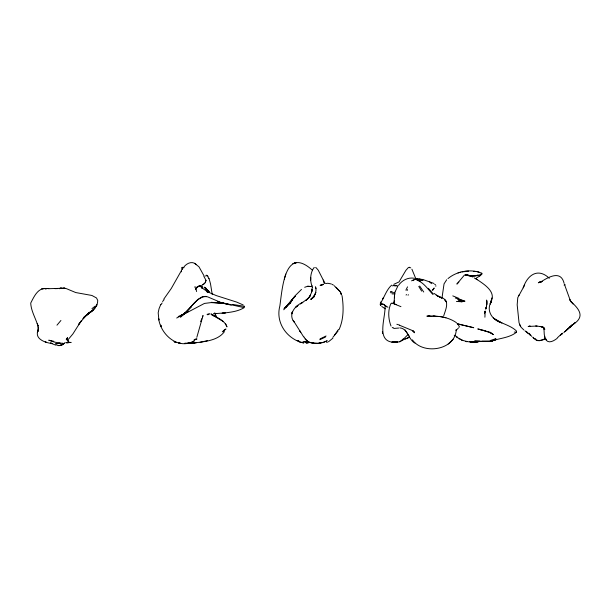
<?xml version="1.0" encoding="UTF-8"?>
<svg xmlns="http://www.w3.org/2000/svg" width="611" height="611" viewBox="0 0 611 611"><rect width="100%" height="100%" fill="white"/><g stroke="black" fill="none" stroke-linecap="round" stroke-linejoin="round"><path stroke-width="0.92" d="M394.355 297.778L394.507 294.976M486.593 300.047L486.738 304.805L487.112 300.925M399.739 341.633L401.962 340.526L403.352 338.952L399.945 341.793L394.92 342.305L397.501 342.168C374.421 344.375 385.549 319.125 385.014 306.806M313.985 267.633C310.335 272.605 309.785 280.098 311.877 285.826M310.694 280.052L310.793 277.692M394.698 294.578L395.103 291.523M181.963 267.633L182.406 269.237L181.963 267.633L183.85 267.633M312.206 287.544L311.717 291.951L312.145 289.286L311.526 292.501L309.563 296.793L310.564 295.105L307.791 298.84L309.189 297.252L305.66 300.643L307.493 298.97M394.385 297.87L394.118 302.407L393.339 303.583M409.515 267.633L410.722 267.771M314.932 267.771L315.116 267.557M441.982 298.031L444.052 283.84L446.717 279.716M443.678 315.925C446.022 308.418 450.689 299.505 439.355 296.839L441.86 298.107L436.246 295.205L438.316 296.396L434.1 293.417M394.668 293.318L394.492 296.243M486.532 306.653L486.761 302.628M394.431 300.421L393.767 303.514M491.939 297.908L490.35 303.789L491.381 300.643L490.877 301.941C496.774 291.355 483.24 283.848 476.007 278.784M381.295 304.461L382.631 304.064M490.74 302.323L490.404 303.843L490.778 302.346C486.058 311.534 492.863 320.47 501.914 322.936L493.314 318.048C500.256 323.525 509.78 324.777 516.287 330.803L516.532 332.193C509.398 338.036 499.256 338.12 490.786 341.305M312.175 269.993C284.726 245.431 282.404 288.4 279.846 306.012C276.05 320.118 283.657 334.049 296.35 340.457M484.447 313.779L485.126 310.991M485.989 308.074L485.737 309.166L486.509 306.455L485.989 308.074L486.18 307.631M207.03 275.973L207.16 275.424L206.144 275.21L205.724 276.149M341.053 293.28L341.412 294.876L340.296 291.898L336.081 287.307M208.595 292.364L209.084 291.607L207.717 292.638M182.582 267.251L183.789 267.885M203.914 276.447L206.022 280.35L205.151 282.778L202.104 285.07L203.356 284.436M285.757 274.072L284.336 279.059M380.844 305.294L380.852 304.324L382.028 303.911M202.386 317.117L203.043 315.49L196.818 337.333M395.393 291.195L397.608 286.605M380.714 304.759L381.745 303.812M205.151 282.778L206.022 280.35M201.767 318.713L200.668 321.623M195.52 289.492L197.292 287.04L195.543 288.591L197.338 287.033M408.079 295.25L408.316 294.632M484.767 312.381L485.172 311.366L484.905 317.224M490.824 302.269L490.259 303.69L490.87 302.155M198.842 286.024L199.102 285.406M224.168 331.964C217.21 341.159 203.371 341.633 192.648 343.168L196.589 342.672M160.746 304.515L159.043 308.708L158.18 312.809L158.906 320.019L158.639 318.575C160.685 334.889 178.817 350.76 194.772 340.464M380.271 303.255L380.821 301.979L380.409 303.423C384.227 297.595 386.389 289.729 391.674 285.131M407.529 286.857L405.887 290.172M407.056 290.607L407.529 289.53M305.867 342.443L307.554 340.457M524.681 284.703L523.245 287.827C527.24 275.271 537.772 267.282 549.304 278.28M458.892 327.534L459.357 326.541L457.57 323.731M523.673 286.895L517.792 297.572L517.173 304.782L519.052 322.845L521.068 327.229L523.826 329.925M339.036 329.604C343.863 319.095 343.718 306.837 342.023 295.617M433.917 288.14L432.787 290.225M207.03 275.676L208.107 276.386M406.101 295.082L406.445 294.464M390.933 303.545C387.702 310.449 388.313 319.057 391.009 326.045M338.395 329.604L334.614 334.981M481.628 273.583L481.827 273.247C471.104 268.619 457.051 271.032 448 278.578M181.429 270.566L171.279 288.476L163.801 299.1M81.347 320.63L72.9 333.919L67.852 339.968M338.02 331.04L332.85 337.31M519.251 294.815L518.678 295.663M79.797 322.799L78.468 324.701L85.479 316.04L82.981 318.743L89.977 312.221L83.806 317.407L91.749 310.953L85.273 316.024L89.175 313.107M160.937 304.706L162.152 302.964M285.902 307.692L294.876 295.999L301.49 289.415M180.482 317.323L191.663 306.669M56.968 325.182L60.924 320.477M283.741 309.777L295.151 296.304M162.572 301.536L164.099 299.627M557.27 337.906L561.784 333.652M288.629 303.904L292.318 299.382M209.542 313.855L207.755 314.833M403.588 339.013L407.858 334.683M434.284 288.148L432.16 290.233M561.845 334.225L562.762 333.148M453.202 339.288L448.199 344.039M306.027 342.084L307.028 341.098M66.209 339.326L67.538 337.646L66.706 339.265L66.866 338.532L67.294 340.419L68.401 341.32L66.767 339.181L67.691 340.816L68.89 341.518M398.662 285.2C402.168 280.166 408.102 277.173 414.281 278.249M562.219 333.583L560.47 335.279M332.896 338.181L328.413 341.832M495.857 338.41L494.536 339.884L490.893 341.244M572.079 324.937L563.869 332.59M286.208 306.676L289.805 302.682L284.046 308.67L290.645 302.384L286.696 305.874M183.583 267.473C186.202 263.44 192.053 260.561 196.123 264.372M195.856 288.583L196.635 287.758L196.078 289.492L196.635 291.554M207.167 292.257L208.893 291.455L208.397 290.653M291.653 299.925L295.136 296.297M183.437 314.642L197.804 299.489L202.707 296.457L207.427 296.755L220.021 302.117M481.827 273.247L481.835 274.072L479.414 275.867M458.869 282.076L456.86 284.084L464.398 275.095L467.018 274.675L469.164 275.424M570.995 326.221L572.461 324.762L564.931 331.62L574.951 322.784L573.385 324.204C585.33 316.582 579.121 308.937 570.888 301.551L573.019 303.995M312.748 297.801L310.671 299.321L313.137 297.381L315.444 293.578L314.237 295.961L311.366 299.107L314.451 295.533L315.803 292.341L315.62 292.929L316.04 289.767L315.421 286.994L316.154 288.583M569.628 327.465L571.056 326.137L569.551 327.534M436.04 285.963L435.521 286.032M95.011 306.256L91.956 308.647M289.102 303.125L292.554 299.94M314.275 296.404L312.664 297.878L313.81 296.954M204.051 283.985L204.502 283.58M182.238 268.176L182.704 267.771M185.82 312.336L181.475 315.994C190.158 310.373 195.046 297.374 206.083 296.419L204.845 296.419M63.544 343.596L64.613 342.954C62.566 344.833 59.221 346.735 56.571 344.948M413.204 280.655L415.381 278.929L422.178 279.395M193.588 341.434L193.962 341.137L193.481 341.45M307.379 299.085L300.345 303.911L302.804 302.346C295.296 305.355 287.896 314.146 294.006 321.928L293.211 320.363L303.728 337.005M458.25 328.298L455.951 330.375L456.295 329.642C455.256 350.317 423.224 355.167 412.394 339.869M63.605 343.886L64.178 343.451L59.557 345.543M89.244 313.153L92.971 310.128L86.571 314.955C91.642 311.595 97.89 307.211 97.729 300.413L96.507 297.962L91.917 295.472L75.733 292.554L66.324 288.613L63.529 288.14M223.229 330.986L225.948 329.008L222.274 331.849M287.315 305.133L290.118 303.094M557.033 338.448C554.032 340.732 548.892 343.97 545.898 339.846M64.178 343.451L61.696 344.925L63.154 344.085M480.849 275.355L476.351 278.058M217.707 301.75L244.117 307.639C237.641 311.763 229.56 312.297 222.114 313.26L225.467 312.847L214.247 313.695M393.171 328.168L393.637 327.863M60.329 345.467L62.933 344.245M176.694 318.026L204.456 303.423L211.116 302.598L223.382 303.377M290.813 302.521L287.98 304.324L290.889 302.476M326.793 340.755L324.097 342.252M380.966 304.018L380.263 304.698L380.63 305.531M179.749 316.62L187.524 311.373L184.53 313.58L178.206 316.59M326.243 341.434L327.297 340.808M325.266 341.335L323.043 342.542L318.468 343.321L319.759 343.306L312.458 343M181.398 315.299L188.593 311.419M322.371 342.595L323.647 342.244M411.547 280.839L415.381 278.929L421.735 279.548L419.031 278.967M198.514 286.437L197.246 287.063L200.935 285.505L199.835 285.917M209.084 313.894L207.045 314.344M326.091 335.981L320.049 338.906M325.48 337.058L319.79 339.724M494.788 339.013L490.396 340.503M380.951 303.636L380.164 304.446M402.336 340.243L408.805 337.486M405.475 338.945L408.637 337.562M309.319 342.427L305.928 342.718M307.952 342.679L308.578 342.42M478.222 274.889L474.984 276.019L468.11 275.737M321.714 284.779L323.074 284.359L320.103 285.322L322.791 284.833M393.835 284.283L399.014 281.954L405.887 270.36L408.369 267.557L409.553 267.251M199.934 285.902L201.126 285.459M191.671 342.359L192.595 342.015M546.54 339.754L545.623 338.738C541.476 340.831 536.405 341.801 533.136 337.723M59.374 288.697L62.513 288.14M322.104 284.657L323.57 284.123M304.675 287.285L307.639 286.284L311.572 286.551L307.639 286.284M474.678 341.381L489.037 341.503L495.498 339.846L492.206 340.946M61.23 345.093L61.963 344.864M307.356 342.611L306.424 342.87L306.943 342.947M457.998 272.911L460.434 272.185M58.121 343.573L59.534 343.168L55.555 343.871L62.475 343.13M326.625 342.443L327.412 342.221M492.466 340.823L495.956 339.273L491.756 340.785M543.278 339.456L545.233 338.922L539.284 340.77M207.534 340.648L200.11 342.29M481.766 341.045L490.854 341.014L493.207 340.388M192.557 343.038L191.014 343.245L196.192 342.458M193.832 342.794L195.024 342.481M529.157 326.312L530.188 326.053L528.156 326.473L537.046 326.037M397.7 341.755L394.782 342.336L392.193 342.175L397.211 341.9L391.926 342.099L397.417 341.931M309.792 342.29L307.302 342.878L310.098 342.404M490.854 341.014L494.551 340.205M194.206 339.548L196.979 338.968L194.275 339.51M474.961 341.801L468.27 341.77L461.381 340.128M395.34 342.259L396.806 342.053L394.668 342.32L396.806 342.053M46.68 288.507L45.008 288.697M325.632 283.542L327.802 283.267L331.353 283.978M398.7 328.046L394.087 328.435M193.389 342.947L195.039 342.763M306.271 342.962L306.172 342.893M462.015 271.903L466.407 271.421M396.592 285.406L393.285 285.352M391.384 303.209L391.911 303.163M67.233 342.74L70.273 342.496M66.293 342.771L71.128 342.397L65.637 342.718M62.796 288.308L65.148 288.308L63.796 288.171M465.162 271.383L468.584 271.139M48.307 288.705L61.749 288.3L60.015 288.224L60.741 288.308M60.13 288.285L62.162 288.163M191.594 343.245L184.919 343.168M243.629 307.661L244.117 307.639M213.43 313.749L216.34 313.603M456.455 322.692C449.643 317.972 441.058 316.024 432.848 316.192L440.394 316.59L445.961 317.758M465.521 275.11L467.53 275.026L472.929 277.012M48.788 288.461L45.153 288.736L46.994 288.636M306.332 342.068L304.423 342.03M319.721 343.374C314.184 343.695 306.386 343.199 304.148 337.005M54.898 288.652L57.701 288.591M398.181 285.849L394.561 285.91M44.641 288.423C37.309 288.888 33.689 297.343 30.726 303.071C31.046 310.862 35.583 318.117 37.829 325.602L37.302 323.494L37.829 325.602M564.083 285.077L565.03 284.734M478.398 341.885L475.786 341.9M476 342.244L471.257 341.885M194.512 287.04L195.703 287.033M390.398 291.554L392.147 291.554M390.307 292.7L394.431 292.7M392.025 293.906L394.347 293.906M399.793 327.886C407.774 328.374 408.347 339.525 414.907 343.069M431.465 316.047L435.063 316.093M305.714 341.641L303.003 341.572M392.239 327.58L392.827 327.595M469.553 341.885L477.687 342.114M392.453 285.841L393.117 285.849M480.162 341.007L474.778 340.732M211.345 302.3L227.964 303.866M244.026 306.302L244.515 306.325L232.409 304.4M514.286 332.063L516.532 332.193M44.71 288.491L41.785 288.797L45.252 288.537M481.835 274.072L480.987 274.026L478.589 275.569L471.173 276.088L469.179 275.645M540.697 282.206L539.2 282.122L540.872 282.183L538.344 282.748L542.224 281.381L540.208 282.29C547.884 277.47 560.783 269.398 564.152 283.451M456.432 301.444L462.176 301.803L458.311 301.04L463.78 301.521L459.968 300.742L464.986 301.17L457.7 299.589M538.253 340.785L536.237 340.022M473.746 271.315L476.58 271.551M60.825 343.138L54.44 342.107L48.758 340.205L53.867 341.32M58.74 345.543L59.496 345.605M428.479 316.009L431.496 316.269M535.671 325.938L542.01 326.763L539.925 326.389L544.034 327.595L541.934 326.961L543.706 327.824L542.453 326.686L544.836 329.298L543.523 327.985M63.536 288.14L64.598 288.247M420.345 281.06L415.381 278.929L423.14 280.174M470.363 341.931L471.929 342.129M180.673 343.168L178.435 342.87L179.351 342.992M297.053 340.457L300.284 342.068L303.835 342.847M311.427 342.763L310.778 342.672L313.802 343.191M456.913 323.616L473.739 327.717L457.349 323.906M55.784 345.139L50.576 343.161L52.615 343.535C46.405 343.161 34.758 339.395 37.783 331.2L37.347 332.491L38.554 328.55L37.92 331.338L38.317 327.397L38.424 329.062L37.676 324.991L38.165 326.305M302.567 342.679L303.545 342.832L299.726 342.076L296.534 340.464M465.658 341.503L467.025 341.725M465.368 274.927L466.865 274.912M415.381 278.929L422.606 280.388M50.667 343.229L52.378 343.573L50.576 343.161M218.616 302.407L223.466 303.415M477.367 271.719L478.932 272.055M477.55 328.955L485.218 330.75M222.839 303.178L231.233 305.141M423.11 279.586L434.009 283.473M490.419 332.353L478.459 329.108L481.247 329.887M462.084 299.955L455.332 298.015M221.648 302.72L227.116 304.11M396.845 324.265L399.548 325.083M45.267 342L46.36 342.313L45.474 342.053M491.336 333.056L483.477 330.505M207.534 290.286L208.893 291.455M434.719 284.482L435.582 284.757M392.239 303.132L400.946 306.669M462.733 340.281L458.991 338.822M416.817 280.082C423.759 282.557 427.899 289.194 432.771 294.326M394.53 303.995L396.424 304.637M458.93 298.405L452.789 295.877M460.175 338.861L456.47 337.226M457.418 337.02L454.24 335.225M564.381 284.81L565.129 285.222M399.609 325.281L411.585 330.207L414.021 331.597L412.715 330.834L414.472 332.766L413.456 331.185M437.384 295.93L439.912 297.091L439.355 296.839M200.064 285.917L202.753 287.193L201.935 286.788M206.93 291.531L216.21 295.571L236.694 302.094L243.209 304.958M489.617 332.499L493.444 334.607L491.213 333.064M211.964 315.131L214.346 316.322M387.97 307.28L382.898 304.041L384.831 305.179M307.883 341.557L308.662 341.969M211.001 314.062C216.76 317.529 224.489 320.088 226.971 326.893L225.535 323.654M215.866 317.117L223.107 321.394M332.132 284.375L333.385 285.054M297.847 340.449L298.993 341.075M474.281 277.99L477.443 279.762M211.047 313.901L214.278 315.772M194.649 263.387L198.98 266.808L204.112 275.996M306.455 340.434L308.364 341.633M207.793 291.966L201.569 287.582L202.279 288.27L199.843 285.688M385.312 308.822L381.783 306.493M534.793 338.364L535.717 338.968M429.502 281.671L431.458 283.672M334.186 285.688L339.632 291.142M307.455 341.091L305.294 338.906M204.738 287.842L208.191 290.637M384.93 305.813L386.251 306.882M524.895 330.734L527.965 333.385M204.158 287.117L206.35 289.095M316.055 267.633L318.27 270.222L323.799 281.106M526.239 331.33L530.623 335.615M206.892 289.652L204.906 287.391L206.724 289.652M532.746 337.073L534.037 338.441M433.359 294.097L428.395 288.331M531.677 336.371L529.08 333.239M409.622 336.867L405.04 329.879M323.379 281.694L324.571 283.351M543.599 328.054L544.645 329.535L543.721 328.199L543.966 329.008M571.629 302.399L569.735 299.642L570.269 300.444L565.076 286.116M419.681 286.032L423.736 292.02M205.945 288.705L206.633 290.042L205.357 287.399L206.908 290.149M340.296 291.898L340.892 292.845M421.666 291.157L418.756 286.429M323.173 280.052L324.983 283.099M411.89 269.176L415.87 278.845M207.969 276.905L208.84 278.723M519.549 324.517L520.259 326.022M214.759 312.779L216.393 317.056M208.985 278.242L210.535 283.985L212.223 294.464M543.912 328.084L544.271 334.477L545.203 338.463M544.722 336.821L544.89 337.387M545.623 338.738L545.776 339.38M312.137 285.803L312.481 287.208M215.637 315.307L216.027 317.056M382.387 331.513L382.585 333.629M223.947 330.184L224.031 331.758M181.444 269.604L181.559 271.849L181.52 271.047M490.77 302.338L490.404 303.881L490.77 302.315M292.257 312.076L291.814 313.741L292.257 312.076M96.874 304.935L93.491 309.624L87.579 314.123L91.612 311.373L94.797 308.25L96.874 304.935M383.357 297.893L382.402 299.306L383.357 297.893M297.885 305.508L295.869 307.119L297.901 305.508M313.779 296.961L312.572 297.908L313.825 296.984M320.981 342.908L319.385 343.13L320.981 342.908M294.25 263.234L292.883 263.647L296.297 262.646L294.25 263.234M190.533 342.74L187.852 343.168L190.533 342.74M429.296 316.063L426.883 316.154L430.281 316.04L429.296 316.063M175.96 342.29L174.983 341.946L175.96 342.29M175.082 341.984L174.143 341.58L175.082 341.984M446.427 301.781L444.938 300.032L446.427 301.781M300.742 332.308L299.848 330.979L300.696 332.308M315.704 287.766L315.391 287.033L315.688 287.743M161.335 326.587L160.716 325.113L161.35 326.641"/></g></svg>
